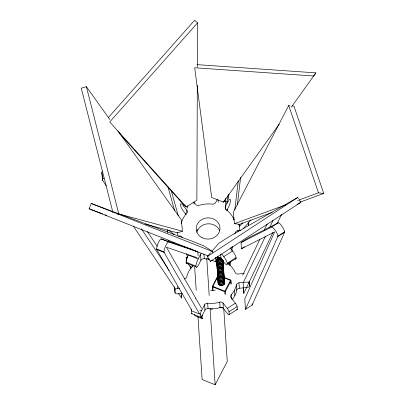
<?xml version="1.0" encoding="UTF-8"?>
<svg xmlns="http://www.w3.org/2000/svg" width="405" height="405" viewBox="0 0 405 405"><rect width="100%" height="100%" fill="white"/><g stroke="black" fill="none" stroke-linecap="round" stroke-linejoin="round"><path stroke-width="0.61" d="M197.306 85.369L196.865 200.212L186.249 206.975L183.338 204.322L119.075 132.936M197.377 67.073L197.544 22.903L194.638 20.25L108.489 117.425M226.977 210.565L227.129 209.309M228.329 199.285L228.926 194.278M233.609 219.793L233.913 217.293M234.809 209.775L238.261 180.959M230.101 265.234L230.475 262.096M231.832 250.791L232.359 246.397M237.32 204.95L240.626 177.319M225.701 207.775L225.286 201.579L225.904 198.48M226.567 203.437L228.293 194.77M208.352 256.061L89.125 208.808L91.246 203.477L192.329 241.253L204.069 245.972L212.827 251.662L212.402 252.725M245.47 309.339L277.855 236.601L284.528 232.348A5.741 1.372 57.5 0 0 282.25 226.628A5.741 1.372 57.5 0 0 278.245 222.826L247.708 238.282L241.036 242.539L241.446 248.731L274.625 231.938L244.782 298.971L245.47 309.339L252.148 305.081L284.528 232.348M242.686 275.182L259.838 239.315M264.197 230.207L267.194 223.945M265.447 236.292L243.121 282.974L243.81 293.341L272.935 232.44M269.806 227.185L273.071 220.35M277.02 223.904L281.647 214.23M196.886 230.592L197.468 229.473M217.242 199.488L215.668 202.515A3.129 2.784 -3.8 0 1 212.352 204.135A27.596 24.563 -3.8 0 0 199.184 205.34A3.129 2.784 -3.8 0 1 195.615 204.348L193.833 202.11M198.161 258.977L188.355 255.034A5.629 1.22 -68.1 0 0 186.148 262.172L186.199 262.956L196.005 266.895L195.949 266.11A5.629 1.22 -68.1 0 1 198.161 258.977L200.521 254.436A3.129 2.784 -3.8 0 1 201.579 253.307M225.666 209.41L225.469 206.459L227.828 201.918A5.629 1.22 -68.1 0 1 230.379 199.898L230.43 200.683A5.629 1.22 -68.1 0 1 228.223 207.821L226.911 210.342M200.521 254.436L200.915 260.339L198.551 264.88A5.629 1.22 -68.1 0 1 196.005 266.895M289.874 105.644L288.709 105.502L233.3 212.2L234.424 223.687L239.679 224.314L272.236 212.362M211.678 260.238L215.723 261.863L218.346 256.826M218.017 275.486L212.438 286.219L212.716 290.415M217.961 276.509L212.939 286.168L212.954 290.491M191.636 309.258A2.87 0.623 -68.1 0 0 191.373 310.767L191.56 313.571L200.551 317.191L200.364 314.381A2.87 0.623 -68.1 0 1 201.493 310.746L204.626 304.712A2.87 2.557 -3.8 0 1 207.669 303.229A25.318 22.538 -3.8 0 0 219.748 302.125A2.87 2.557 -3.8 0 1 223.023 303.031L227.276 308.387A2.87 0.683 57.5 0 1 229.007 311.764L229.195 314.569L237.325 309.39L237.143 306.58A2.87 0.683 57.5 0 0 235.411 303.203L231.159 297.847A2.87 2.557 -3.8 0 1 231.275 294.779A25.318 22.538 -3.8 0 0 236.398 284.917A2.87 2.557 -3.8 0 1 238.965 282.832L246.356 282.153A2.87 1.306 -5.6 0 1 249.298 283.201L249.485 286.006A2.87 1.306 -5.6 0 1 246.716 287.57L239.325 288.249A2.87 2.557 -3.8 0 0 236.763 290.334A25.318 22.538 -3.8 0 1 232.257 299.467M204.626 304.712L204.991 310.129L201.852 316.163A2.87 0.623 -68.1 0 1 200.551 317.191M228.729 264.47L229.584 262.825M197.964 316.659L202.135 379.525L215.136 384.75L227.266 361.422L223.757 308.615M196.952 64.633L315.875 72.865L313.607 75.993L194.678 67.762L211.673 197.458L223.418 202.181L279.141 124.208M291.241 107.279L315.875 72.865M223.418 202.181L225.686 199.052M299.31 199.883L300.839 202.313L210.362 261.422L207.309 256.567L210.615 252.755M211.856 251.323L218.877 243.223L229.493 236.454L297.781 197.453L298.394 198.425M210.362 261.422L211.602 259.995M239.623 230.258L239.375 226.542L242.691 222.73M243.096 228.931L250.953 219.9M197.544 22.903L109.725 121.966L186.249 206.975M207.309 256.567L297.781 197.453M186.072 214.559L183.941 211.871A5.629 1.342 57.5 0 1 180.544 205.249L180.493 204.459A5.629 1.342 57.5 0 1 183.546 205.968L185.11 204.97M186.513 261.25A2.87 0.683 57.5 0 1 186.371 260.628L186.184 257.823L187.201 257.175M221.641 253.945L223.778 256.633L232.637 250.984A5.629 1.342 57.5 0 1 236.034 257.61L236.09 258.395L227.225 264.045A5.629 1.342 57.5 0 1 224.167 262.536L220.968 258.506L220.69 254.375M241.036 242.539L271.573 227.078L278.245 222.826M241.446 248.731L244.529 246.772M227.225 264.045L227.17 263.255L236.034 257.61M277.916 236.08L284.593 231.827M227.276 308.387L235.411 303.203M229.007 311.764L237.143 306.58M297.012 204.495L300.839 202.313M234.424 223.687L286.517 204.56M297.766 200.429L318.487 192.82L323.742 193.453L293.964 106.135L292.213 105.923M300.059 202.146L323.742 193.453M109.831 119.536L86.366 86.645L81.258 88.219L112.914 212.433M117.663 214.265L118.797 213.916L182.447 231.235L181.319 219.748L117.895 130.84M182.447 231.235L177.339 232.809L145.213 224.066M177.942 236.069L179.177 235.958A3.129 2.784 -3.8 0 1 182.366 237.684M234.915 233.832A27.596 24.563 -3.8 0 0 235.153 232.86A3.129 2.784 -3.8 0 1 237.948 230.582L241.041 230.303M244.261 273.471L238.105 274.033A2.87 2.557 -3.8 0 1 235.178 272.449A25.318 22.538 -3.8 0 0 228.228 263.69M182.326 293.458L178.018 293.853A2.87 1.306 -5.6 0 1 175.071 292.81L174.889 290.005A2.87 1.306 -5.6 0 1 177.658 288.436L179.506 288.269M191.752 310.276L156.73 249.47A5.741 1.245 -68.1 0 1 158.051 243.415A5.741 1.245 -68.1 0 1 161.16 238.965L190.471 248.953L197.853 251.92L198.101 255.636M161.16 238.965L168.541 241.937L197.853 251.92M197.088 257.712L166.415 247.268L201.604 308.352M89.125 208.808L102.718 213.891M105.082 214.772L106.854 215.435M91.246 203.477L212.827 251.662M226.678 201.452L227.828 201.918M224.152 201.123L225.286 201.579M207.638 258.613L209.37 259.306M156.608 248.964L163.99 251.93M156.73 249.47L164.111 252.436L199.452 313.789M223.904 277.288L230.734 280.037L231.209 283.713M186.148 262.172L195.949 266.11M223.641 277.496L231.012 280.711L225.433 291.443L225.631 294.445M210.61 308.792L211.648 309.212A1.721 0.375 -68.1 0 0 212.321 308.797M199.807 310.068L201.493 310.746M191.373 310.767L200.364 314.381M202.049 315.06L202.292 318.72L194.906 315.753L194.278 314.655M168.784 230.106L174.115 234.566M230.151 247.85L232.637 250.984M183.546 205.968L186.751 209.998L186.948 212.949M191.195 267.902L188.102 264.004A2.87 0.683 57.5 0 1 187.976 263.847M223.023 303.031L223.383 308.448L227.635 313.804A2.87 0.683 57.5 0 0 229.195 314.569M147.349 231.559L157.221 246.27M141.36 228.8L167.802 268.201M168.505 269.254L169.209 270.302M102.657 171.188A5.741 2.612 -5.6 0 0 102.03 173.355L102.738 180.574L106.257 185.819M133.341 226.187L175.198 288.573M178.362 293.291L181.531 298.009L181.207 293.129M201.027 316.528L202.292 318.72M288.709 105.502L318.487 192.82M185.485 213.511L185.824 214.731M171.163 190.375L178.301 215.941M167.984 186.877L174.601 210.58M186.639 253.727L187.485 256.765M190.031 265.882L190.876 268.925M86.366 86.645L118.797 213.916M248.64 225.529L248.346 222.532L248.635 225.717M249.176 281.941L249.298 283.201M249.055 281.607L249.485 286.006M239.137 224.132L239.375 226.542M243.278 287.925L243.81 293.341M181.237 295.002L181.531 298.009M177.471 286.553L177.658 288.436M174.58 286.861L174.889 290.005M174.52 287.155L175.071 292.81M167.24 229.756A5.629 2.562 -5.6 0 0 167.24 229.949L167.468 232.531M101.802 172.717L102.511 179.936M252.067 303.861L252.148 305.081M238.996 224.274L239.077 225.514M237.948 230.582L238.029 231.766M238.965 282.832L239.325 288.249M236.398 284.917L236.763 290.334M234.505 290.117L234.865 295.534M231.012 284.239L230.734 280.037L224.897 290.972L224.831 294.101M229.362 262.885L229.524 265.326M231.275 294.779L231.554 298.991M222.573 260.228L222.593 260.486M222.659 261.519L222.674 261.777M222.745 262.81L222.76 263.068M222.831 264.1L222.846 264.364M222.917 265.391L222.932 265.655M223.003 266.682L223.018 266.946M223.089 267.973L223.104 268.237M223.175 269.264L223.19 269.527M223.261 270.555L223.276 270.818M223.347 271.851L223.363 272.109M223.433 273.142L223.449 273.4M223.514 274.433L223.535 274.691M223.6 275.724L223.621 275.982M223.687 277.015L223.707 277.273M223.773 278.306L223.793 278.569M223.859 279.597L223.879 279.86M223.945 280.888L223.965 281.151M224.031 282.179L224.051 282.442M224.117 283.47L224.137 283.733M217.991 199.847L218.153 202.328M217.318 256.335L217.394 257.514A3.129 2.784 -3.8 0 1 220.968 258.506M217.242 263.736L217.257 263.999M217.667 270.196L217.688 270.454M218.011 275.359L218.118 276.914M218.442 281.819L218.457 282.077M219.748 302.125L220.107 307.537A2.87 2.557 -3.8 0 1 223.383 308.448M215.435 257.479L215.723 261.863M206.742 258.385L209.203 295.478M210.084 308.681L215.136 384.75M207.669 303.229L208.028 308.645A2.87 2.557 -3.8 0 0 204.991 310.129M203.917 253.996L204.231 258.719A3.129 2.784 -3.8 0 0 200.915 260.339M193.919 202.161L194.041 204.019M194.663 266.991L196.207 290.253M192.112 265.751L192.193 266.956M187.201 205.796L187.368 208.271M177.177 232.45L177.339 234.925M167.24 229.949L167.29 230.734A5.629 2.562 -5.6 0 0 167.589 231.468M271.573 227.078A5.741 1.372 57.5 0 1 275.577 230.88A5.741 1.372 57.5 0 1 277.855 236.601M225.469 206.459A3.129 2.784 -3.8 0 0 226.243 209.724A27.596 24.563 -3.8 0 1 233.822 219.267A3.129 2.784 -3.8 0 0 234.292 219.991M186.751 209.998A3.129 2.784 -3.8 0 1 186.624 213.344A27.596 24.563 -3.8 0 0 181.172 223.509M190.968 248.842A3.129 2.784 -3.8 0 1 190.983 249.682M223.778 256.633A5.629 1.342 57.5 0 1 227.17 263.255M231.888 247.06A27.596 24.563 -3.8 0 1 230.637 248.716M217.394 257.514A27.596 24.563 -3.8 0 1 215.349 258.086M209.015 258.942A27.596 24.563 -3.8 0 1 204.231 258.719M184.802 247.298A27.596 24.563 -3.8 0 1 184.143 246.27M174.008 242.372A5.629 2.562 -5.6 0 1 168.232 240.322M248.402 223.317A5.629 2.562 -5.6 0 1 248.199 224.097M236.09 258.395A5.629 1.342 57.5 0 1 235.178 258.972M186.948 263.473A5.629 1.22 -68.1 0 1 186.199 262.956M196.881 232.202A11.907 10.596 -3.8 0 1 207.735 223.808A11.907 10.596 -3.8 0 1 219.667 230.602M192.512 265.493A2.87 2.557 -3.8 0 1 191.879 267.017A25.318 22.538 -3.8 0 0 186.751 276.878A2.87 2.557 -3.8 0 1 184.412 278.934M195.362 298.525A2.87 2.557 -3.8 0 1 195.483 298.682M220.107 307.537A25.318 22.538 -3.8 0 1 208.028 308.645M237.325 309.39A2.87 0.683 57.5 0 1 236.682 309.562M192.157 313.632A2.87 0.623 -68.1 0 1 191.56 313.571M186.184 257.823A2.87 0.683 57.5 0 1 187.262 258.036M215.308 289.99A10.925 9.725 -3.8 0 1 210.706 290.608M222.669 307.861A8.611 7.665 -3.8 0 1 219.545 307.456M208.767 258.775A1.721 0.375 -68.1 0 1 208.307 258.861M219.956 257.464A8.611 7.665 -3.8 0 1 218.052 257.469M223.742 274.757A3.22 2.643 1.4 0 1 219.905 276.387A3.22 2.643 1.4 0 1 217.536 273.385M223.464 271.74A3.22 3.032 -12.7 0 1 223.449 274.651M223.828 276.048A3.22 2.643 1.4 0 1 220.042 277.688A3.22 2.643 1.4 0 1 217.606 274.757M223.499 272.95A3.22 3.032 -12.7 0 1 223.535 275.942M223.914 277.339A3.22 2.643 1.4 0 1 219.834 278.908A3.22 2.643 1.4 0 1 217.824 275.567M223.889 275.957A3.22 3.032 -12.7 0 1 223.707 278.524M223.838 274.757A3.22 3.032 -12.7 0 1 223.621 277.233M224 278.63A3.22 2.643 1.4 0 1 219.92 280.199A3.22 2.643 1.4 0 1 217.91 276.858M223.793 279.815A3.22 3.032 -12.7 0 0 223.894 277.076A3.22 3.007 -17.1 0 1 219.819 279.05A3.22 3.007 -17.1 0 1 217.829 275.309M218.204 276.959A3.22 3.032 -12.7 0 1 218.538 276.504M224.086 279.921A3.22 2.643 1.4 0 1 220.153 281.531A3.22 2.643 1.4 0 1 217.915 278.387M224.173 281.212A3.22 2.643 1.4 0 1 220.386 282.852A3.22 2.643 1.4 0 1 217.951 279.926M223.889 278.195A3.22 3.032 -12.7 0 1 223.879 281.111M224.259 282.503A3.22 2.643 1.4 0 1 220.229 284.087A3.22 2.643 1.4 0 1 218.138 280.812M224.026 279.572A3.22 3.032 -12.7 0 1 223.965 282.401M224.345 283.794A3.22 2.643 1.4 0 1 220.264 285.363A3.22 2.643 1.4 0 1 218.254 282.022M224.269 281.212A3.22 3.032 -12.7 0 1 224.051 283.692M218.194 283.88A3.22 2.643 1.4 0 0 218.214 284.518A3.22 3.007 -17.1 0 1 218.199 283.702M223.342 271.639A3.22 2.668 4.6 0 1 223.418 274.382M223.712 274.489A3.22 3.007 -17.1 0 1 219.814 276.514A3.22 3.007 -17.1 0 1 217.566 273.051M223.97 281.895A3.22 2.668 4.6 0 1 224.152 284.639M224.309 283.53A3.22 3.007 -17.1 0 1 220.249 285.51A3.22 3.007 -17.1 0 1 218.26 281.769M223.884 280.604A3.22 2.668 4.6 0 1 224.016 283.424M224.011 279.617A3.22 2.668 4.6 0 1 223.93 282.133M224.223 282.239A3.22 3.007 -17.1 0 1 220.371 284.269A3.22 3.007 -17.1 0 1 218.062 280.878M223.712 278.022A3.22 2.668 4.6 0 1 223.849 280.837M224.137 280.949A3.22 3.007 -17.1 0 1 220.285 282.979A3.22 3.007 -17.1 0 1 217.976 279.587M223.737 276.878A3.22 2.668 4.6 0 1 223.762 279.546M218.204 276.711A3.22 2.668 4.6 0 1 218.356 276.524M223.965 278.367A3.22 3.007 -17.1 0 1 219.905 280.341A3.22 3.007 -17.1 0 1 217.915 276.6M224.051 279.658A3.22 3.007 -17.1 0 1 220.072 281.657A3.22 3.007 -17.1 0 1 217.951 278.053M223.54 275.44A3.22 2.668 4.6 0 1 223.676 278.255M218.123 275.415A3.22 2.668 4.6 0 1 218.219 275.294M223.757 274.615A3.22 2.668 4.6 0 1 223.59 276.964M223.312 272.783A3.22 2.668 4.6 0 1 223.504 275.673M223.793 275.78A3.22 3.007 -17.1 0 1 219.9 277.805A3.22 3.007 -17.1 0 1 217.652 274.342M220.938 258.137A3.22 2.643 1.4 0 1 217.45 257.767M221.894 258.916A3.22 2.643 1.4 0 1 216.999 258.582M222.34 259.853A3.22 2.643 1.4 0 1 219.373 260.967A3.22 2.643 1.4 0 1 216.726 259.357M222.801 260.552A3.22 2.643 1.4 0 1 219.11 262.212A3.22 2.643 1.4 0 1 216.559 259.423M222.634 260.207A3.22 3.032 -12.7 0 1 222.507 260.445M222.887 261.843A3.22 2.643 1.4 0 1 218.953 263.447A3.22 2.643 1.4 0 1 216.715 260.309M222.988 260.172A3.22 3.032 -12.7 0 1 222.593 261.736M222.973 263.134A3.22 2.643 1.4 0 1 219.181 264.774A3.22 2.643 1.4 0 1 216.746 261.843M222.689 260.116A3.22 3.032 -12.7 0 1 222.679 263.027M223.059 264.425A3.22 2.643 1.4 0 1 218.978 265.994A3.22 2.643 1.4 0 1 216.969 262.653M223.034 263.042A3.22 3.032 -12.7 0 1 222.851 265.609M222.947 261.751A3.22 3.032 -12.7 0 1 222.765 264.318M223.145 265.715A3.22 2.643 1.4 0 1 219.065 267.285A3.22 2.643 1.4 0 1 217.055 263.944M223.079 264.247A3.22 3.032 -12.7 0 1 222.937 266.905M223.226 267.006A3.22 2.643 1.4 0 1 219.247 268.601A3.22 2.643 1.4 0 1 217.08 265.397M223.312 268.297A3.22 2.643 1.4 0 1 219.429 269.917A3.22 2.643 1.4 0 1 217.12 266.849M223.079 265.366A3.22 3.032 -12.7 0 1 223.023 268.196M223.398 269.593A3.22 2.643 1.4 0 1 219.611 271.228A3.22 2.643 1.4 0 1 217.176 268.302M223.069 266.49A3.22 3.032 -12.7 0 1 223.109 269.487M223.484 270.884A3.22 2.643 1.4 0 1 219.409 272.449A3.22 2.643 1.4 0 1 217.394 269.107M223.459 269.502A3.22 3.032 -12.7 0 1 223.276 272.069M223.408 268.297A3.22 3.032 -12.7 0 1 223.195 270.778M223.57 272.175A3.22 2.643 1.4 0 1 219.49 273.74A3.22 2.643 1.4 0 1 217.48 270.398M223.363 273.36A3.22 3.032 -12.7 0 0 223.469 270.616A3.22 3.007 -17.1 0 1 219.515 272.626A3.22 3.007 -17.1 0 1 217.328 269.092M217.774 270.5A3.22 3.032 -12.7 0 1 218.108 270.044M223.656 273.466A3.22 2.643 1.4 0 1 219.677 275.061A3.22 2.643 1.4 0 1 217.51 271.851M223.363 270.5A3.22 2.668 4.6 0 1 223.332 273.091M217.779 270.251A3.22 2.668 4.6 0 1 217.986 270.008M223.54 271.907A3.22 3.007 -17.1 0 1 219.475 273.886A3.22 3.007 -17.1 0 1 217.485 270.145M223.626 273.198A3.22 3.007 -17.1 0 1 219.647 275.197A3.22 3.007 -17.1 0 1 217.52 271.598M223.114 268.981A3.22 2.668 4.6 0 1 223.246 271.801M223.368 268.242A3.22 2.668 4.6 0 1 223.16 270.51M222.942 266.399A3.22 2.668 4.6 0 1 223.074 269.219M223.368 269.325A3.22 3.007 -17.1 0 1 219.469 271.345A3.22 3.007 -17.1 0 1 217.222 267.882M222.912 265.179A3.22 2.668 4.6 0 1 222.988 267.928M223.282 268.034A3.22 3.007 -17.1 0 1 219.383 270.054A3.22 3.007 -17.1 0 1 217.136 266.591M222.77 263.817A3.22 2.668 4.6 0 1 222.902 266.632M223.109 265.452A3.22 3.007 -17.1 0 1 219.044 267.427A3.22 3.007 -17.1 0 1 217.055 263.685M223.195 266.743A3.22 3.007 -17.1 0 1 219.176 268.733A3.22 3.007 -17.1 0 1 217.115 265.057M222.684 262.526A3.22 2.668 4.6 0 1 222.816 265.341M222.973 261.868A3.22 2.668 4.6 0 1 222.73 264.05M223.023 264.161A3.22 3.007 -17.1 0 1 219.085 266.171A3.22 3.007 -17.1 0 1 216.898 262.637M222.644 262.759A3.22 2.668 4.6 0 0 222.725 260.248A3.22 3.007 -17.1 0 1 216.548 259.408M222.937 262.87A3.22 3.007 -17.1 0 1 216.761 261.589M222.978 260.187A3.22 2.668 4.6 0 1 222.558 261.468M222.851 261.574A3.22 3.007 -17.1 0 1 218.999 263.609A3.22 3.007 -17.1 0 1 216.69 260.218M222.36 259.615A3.22 3.007 -17.1 0 1 216.746 259.423M221.884 258.8A3.22 3.007 -17.1 0 1 216.964 258.623M221.049 258.081A3.22 3.007 -17.1 0 1 217.429 257.879M102.738 180.574A5.741 2.612 -5.6 0 1 104.141 177.896M164.111 252.436A5.741 1.245 -68.1 0 1 165.432 246.387A5.741 1.245 -68.1 0 1 168.541 241.937M225.433 291.443L224.669 291.701L212.711 286.892L212.438 286.219L225.433 291.443M202.06 237.7A11.907 10.596 -3.8 0 0 219.991 228.4A11.907 10.596 -3.8 0 0 202.227 219.333A11.907 10.596 -3.8 0 0 202.06 237.7"/></g></svg>
